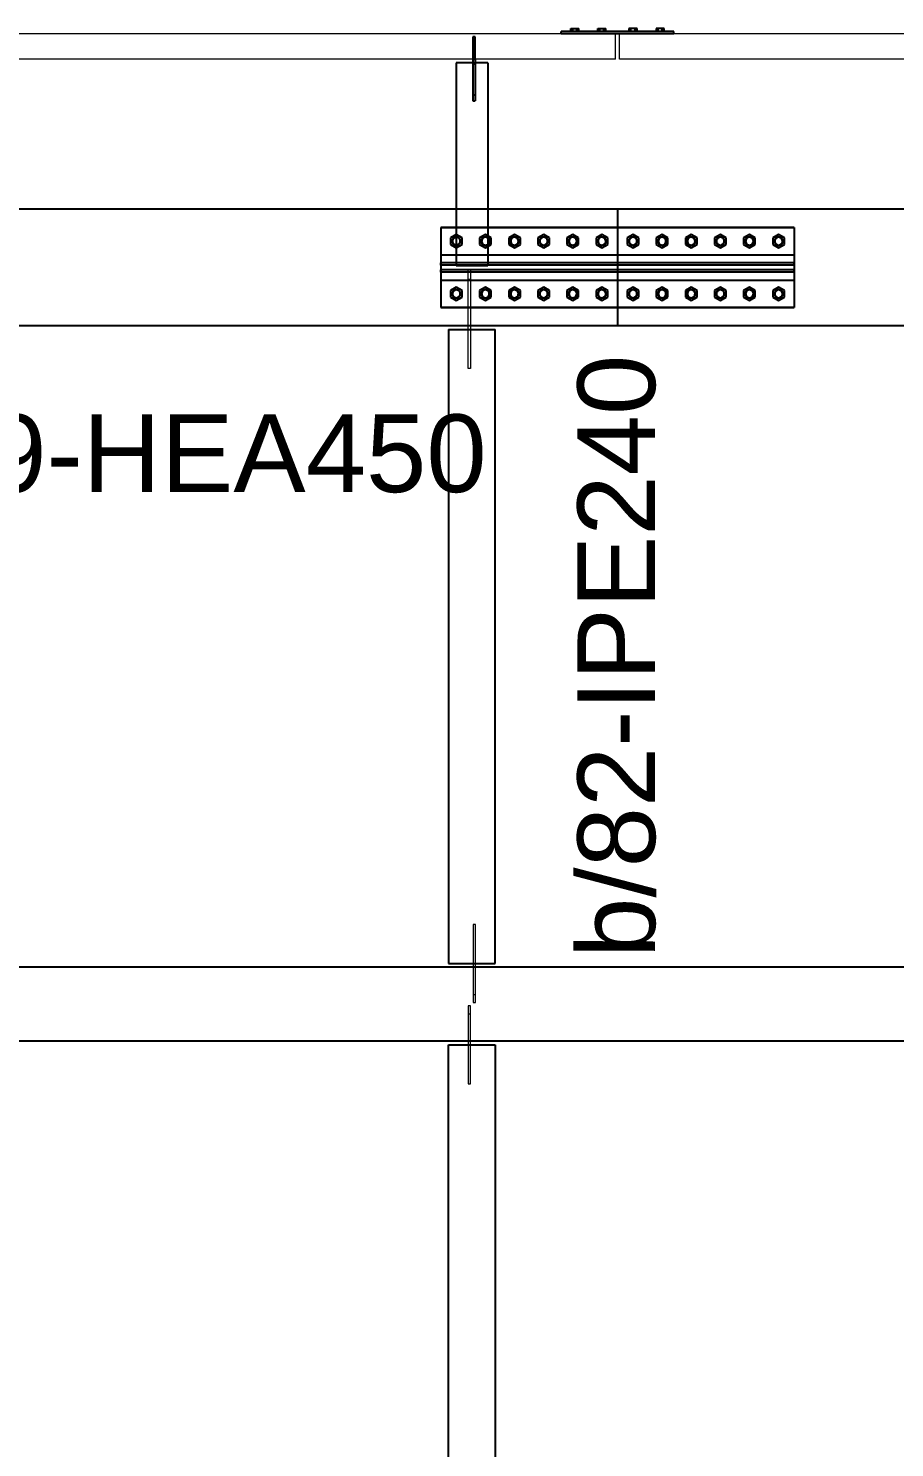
# Model space of a CAD drawing. Header units: millimetres. Extents: x -158 to 97215, y -53820 to 8373.
# Drawn here: x 42716 to 44947, y -29846 to -26192 of the extents above; entities that cross this region are included whole.
import ezdxf
from ezdxf.enums import TextEntityAlignment as Align

# ---------------------------------------------------------------- set-up
doc = ezdxf.new("R2010")
doc.units = ezdxf.units.MM
doc.header["$LTSCALE"] = 0.8
for name, color, linetype, lineweight in [('0-1', 7, 'Continuous', 5), ('E_TEXTO', 3, 'Continuous', 9), ('P-PLATINA', 6, 'Continuous', 15)]:
    doc.layers.add(name, color=color, linetype=linetype, lineweight=lineweight)
doc.layers.add('VIGAS', color=8, linetype='Continuous')
doc.styles.add('VERDANA', font='arial.ttf')

msp = doc.modelspace()

# ---------------------------------------------------------------- linework, layer by layer
at = {"color": 1, "linetype": 'Continuous'}
for centre, radius, start, end in [((43818.3, -26740.1), 11, 0, 180), ((43818.3, -26740.1), 11, 180, 0), ((43818.3, -26740.1), 10, 120, 300), ((43818.3, -26740.1), 10, 300, 120), ((43893.3, -26740.1), 11, 0, 180), ((43893.3, -26740.1), 11, 180, 0), ((43893.3, -26740.1), 10, 120, 300), ((43893.3, -26740.1), 10, 300, 120), ((43968.3, -26740.1), 11, 0, 180), ((43968.3, -26740.1), 11, 180, 0), ((43968.3, -26740.1), 10, 120, 300), ((43968.3, -26740.1), 10, 300, 120), ((44043.3, -26740.1), 11, 0, 180), ((44043.3, -26740.1), 11, 180, 0), ((44043.3, -26740.1), 10, 120, 300), ((44043.3, -26740.1), 10, 300, 120), ((44118.3, -26740.1), 11, 0, 180), ((44118.3, -26740.1), 11, 180, 0), ((44118.3, -26740.1), 10, 120, 300), ((44118.3, -26740.1), 10, 300, 120), ((44193.3, -26740.1), 11, 0, 180), ((44193.3, -26740.1), 11, 180, 0), ((44193.3, -26740.1), 10, 120, 300), ((44193.3, -26740.1), 10, 300, 120), ((44273.3, -26740.1), 11, 0, 180), ((44273.3, -26740.1), 11, 180, 0), ((44273.3, -26740.1), 10, 120, 300), ((44273.3, -26740.1), 10, 300, 120), ((44348.3, -26740.1), 11, 0, 180), ((44348.3, -26740.1), 11, 180, 0), ((44348.3, -26740.1), 10, 120, 300), ((44348.3, -26740.1), 10, 300, 120), ((44423.3, -26740.1), 11, 0, 180), ((44423.3, -26740.1), 11, 180, 0), ((44423.3, -26740.1), 10, 120, 300), ((44423.3, -26740.1), 10, 300, 120), ((44498.3, -26740.1), 11, 0, 180), ((44498.3, -26740.1), 11, 180, 0), ((44498.3, -26740.1), 10, 120, 300), ((44498.3, -26740.1), 10, 300, 120), ((44573.3, -26740.1), 11, 0, 180), ((44573.3, -26740.1), 11, 180, 0), ((44573.3, -26740.1), 10, 120, 300), ((44573.3, -26740.1), 10, 300, 120), ((44648.3, -26740.1), 11, 0, 180), ((44648.3, -26740.1), 11, 180, 0), ((44648.3, -26740.1), 10, 120, 300), ((44648.3, -26740.1), 10, 300, 120), ((43818.3, -26875.6), 11, 0, 180), ((43818.3, -26875.6), 11, 180, 0), ((43818.3, -26875.6), 10, 120, 300), ((43818.3, -26875.6), 10, 300, 120), ((43893.3, -26875.6), 11, 0, 180), ((43893.3, -26875.6), 11, 180, 0), ((43893.3, -26875.6), 10, 120, 300), ((43893.3, -26875.6), 10, 300, 120), ((43968.3, -26875.6), 11, 0, 180), ((43968.3, -26875.6), 11, 180, 0), ((43968.3, -26875.6), 10, 120, 300), ((43968.3, -26875.6), 10, 300, 120), ((44043.3, -26875.6), 11, 0, 180), ((44043.3, -26875.6), 11, 180, 0), ((44043.3, -26875.6), 10, 120, 300), ((44043.3, -26875.6), 10, 300, 120), ((44118.3, -26875.6), 11, 0, 180), ((44118.3, -26875.6), 11, 180, 0), ((44118.3, -26875.6), 10, 120, 300), ((44118.3, -26875.6), 10, 300, 120), ((44193.3, -26875.6), 11, 0, 180), ((44193.3, -26875.6), 11, 180, 0), ((44193.3, -26875.6), 10, 120, 300), ((44193.3, -26875.6), 10, 300, 120), ((44273.3, -26875.6), 11, 0, 180), ((44273.3, -26875.6), 11, 180, 0), ((44273.3, -26875.6), 10, 120, 300), ((44273.3, -26875.6), 10, 300, 120), ((44348.3, -26875.6), 11, 0, 180), ((44348.3, -26875.6), 11, 180, 0), ((44348.3, -26875.6), 10, 120, 300), ((44348.3, -26875.6), 10, 300, 120), ((44423.3, -26875.6), 11, 0, 180), ((44423.3, -26875.6), 11, 180, 0), ((44423.3, -26875.6), 10, 120, 300), ((44423.3, -26875.6), 10, 300, 120), ((44498.3, -26875.6), 11, 0, 180), ((44498.3, -26875.6), 11, 180, 0), ((44498.3, -26875.6), 10, 120, 300), ((44498.3, -26875.6), 10, 300, 120), ((44573.3, -26875.6), 11, 0, 180), ((44573.3, -26875.6), 11, 180, 0), ((44573.3, -26875.6), 10, 120, 300), ((44573.3, -26875.6), 10, 300, 120), ((44648.3, -26875.6), 11, 0, 180), ((44648.3, -26875.6), 11, 180, 0), ((44648.3, -26875.6), 10, 120, 300), ((44648.3, -26875.6), 10, 300, 120)]:
    msp.add_arc(centre, radius, start, end, dxfattribs=at)
at = {"layer": '0-1', "color": 8}
for p, q in [((44228.3, -26206.2), (41883.3, -26206.2)), ((44228.3, -26271.2), (44228.3, -26206.2)), ((56228.3, -26206.2), (44238.3, -26206.2)), ((44238.3, -26271.2), (44238.3, -26206.2)), ((44228.3, -26271.2), (41883.3, -26271.2)), ((56228.3, -26271.2), (44238.3, -26271.2))]:
    msp.add_line(p, q, dxfattribs=at)
at = {"layer": 'P-PLATINA'}
for p, q in [((43861.4, -28680), (43867.4, -28680)), ((43849.2, -28729.4), (43855.2, -28729.4))]:
    msp.add_line(p, q, dxfattribs=at)
msp.add_lwpolyline([(43855.2, -26813.6), (43855.2, -26957.9), (43855.2, -26967.9), (43855.2, -27067.9), (43849.2, -27067.9), (43849.2, -26967.9), (43849.2, -26957.9), (43849.2, -26813.6)], dxfattribs=at)
for points in [[(43867.4, -28499.7), (43861.4, -28499.7), (43861.4, -28599.7), (43861.4, -28609.7), (43861.4, -28700), (43867.4, -28700), (43867.4, -28609.7), (43867.4, -28599.7)], [(43855.2, -28909.7), (43855.2, -28809.7), (43855.2, -28799.7), (43855.2, -28709.4), (43849.2, -28709.4), (43849.2, -28799.7), (43849.2, -28809.7), (43849.2, -28909.7)]]:
    msp.add_lwpolyline(points, close=True, dxfattribs=at)
at = {"layer": 'VIGAS'}
for p, q in [((44378.3, -26200.2), (44088.3, -26200.2)), ((44088.3, -26206.2), (44088.3, -26200.2)), ((44112.9, -26200.2), (44112.9, -26192.2)), ((44112.9, -26192.2), (44133.6, -26192.2)), ((44118.1, -26200.2), (44118.1, -26192.2)), ((44128.5, -26200.2), (44128.5, -26192.2)), ((44133.6, -26200.2), (44133.6, -26192.2)), ((44182.9, -26200.2), (44182.9, -26192.2)), ((44182.9, -26192.2), (44203.6, -26192.2)), ((44188.1, -26200.2), (44188.1, -26192.2)), ((44198.5, -26200.2), (44198.5, -26192.2)), ((44203.6, -26200.2), (44203.6, -26192.2)), ((44283.6, -26192.2), (44262.9, -26192.2)), ((44262.9, -26192.2), (44262.9, -26200.2)), ((44268.1, -26200.2), (44268.1, -26192.2)), ((44278.5, -26200.2), (44278.5, -26192.2)), ((44283.6, -26200.2), (44283.6, -26192.2)), ((44353.6, -26192.2), (44332.9, -26192.2)), ((44332.9, -26192.2), (44332.9, -26200.2)), ((44338.1, -26200.2), (44338.1, -26192.2)), ((44348.5, -26200.2), (44348.5, -26192.2)), ((44353.6, -26200.2), (44353.6, -26192.2)), ((44378.3, -26206.2), (44378.3, -26200.2)), ((43867, -26213.7), (43861, -26213.7)), ((43861, -26213.7), (43861, -26271.2)), ((43861, -26223.7), (43867, -26223.7)), ((43867, -26271.2), (43867, -26213.7)), ((44228.3, -26206.2), (44088.3, -26206.2)), ((44238.3, -26206.2), (44228.3, -26206.2)), ((44378.3, -26206.2), (44238.3, -26206.2)), ((43861, -26271.2), (43861, -26281.2)), ((43861, -26271.2), (43867, -26271.2)), ((43867, -26271.2), (43867, -26281.2)), ((43899.5, -26281.2), (43817.5, -26281.2)), ((43817.5, -26281.2), (43817.5, -26657.9)), ((43861, -26281.2), (43861, -26378.7)), ((43861, -26283.7), (43867, -26283.7)), ((43867, -26281.2), (43867, -26378.7)), ((43899.5, -26281.2), (43899.5, -26657.9)), ((43861, -26363.7), (43867, -26363.7)), ((43861, -26378.7), (43867, -26378.7)), ((44233.3, -26657.9), (42038.2, -26657.9)), ((43817.5, -26657.9), (43817.5, -26803.8)), ((43899.5, -26657.9), (43899.5, -26803.8)), ((45911.2, -26657.9), (44233.3, -26657.9)), ((44233.3, -26657.9), (44233.3, -26705.1)), ((44233.3, -26657.9), (44233.3, -26705.1)), ((43778.3, -26705.1), (43778.3, -26775.1)), ((43778.3, -26705.1), (44688.3, -26705.1)), ((44688.3, -26705.1), (43778.3, -26705.1)), ((43778.3, -26705.1), (43778.3, -26910.6)), ((43778.3, -26705.1), (43778.3, -26775.1)), ((43778.3, -26705.1), (44688.3, -26705.1)), ((44688.3, -26705.1), (43778.3, -26705.1)), ((43778.3, -26705.1), (43778.3, -26910.6)), ((44233.3, -26705.1), (44233.3, -26910.6)), ((44233.3, -26705.1), (44233.3, -26910.6)), ((44688.3, -26705.1), (44688.3, -26775.1)), ((44688.3, -26705.1), (44688.3, -26910.6)), ((44688.3, -26705.1), (44688.3, -26775.1)), ((44688.3, -26705.1), (44688.3, -26910.6)), ((43818.3, -26722.8), (43803.3, -26731.4)), ((43803.3, -26731.4), (43803.3, -26748.8)), ((43803.3, -26748.8), (43818.3, -26757.4)), ((43833.3, -26731.4), (43818.3, -26722.8)), ((43818.3, -26757.4), (43833.3, -26748.8)), ((43833.3, -26748.8), (43833.3, -26731.4)), ((43893.3, -26722.8), (43878.3, -26731.4)), ((43878.3, -26731.4), (43878.3, -26748.8)), ((43878.3, -26748.8), (43893.3, -26757.4)), ((43908.3, -26731.4), (43893.3, -26722.8)), ((43893.3, -26757.4), (43908.3, -26748.8)), ((43908.3, -26748.8), (43908.3, -26731.4)), ((43968.3, -26722.8), (43953.3, -26731.4)), ((43953.3, -26731.4), (43953.3, -26748.8)), ((43953.3, -26748.8), (43968.3, -26757.4)), ((43983.3, -26731.4), (43968.3, -26722.8)), ((43968.3, -26757.4), (43983.3, -26748.8)), ((43983.3, -26748.8), (43983.3, -26731.4)), ((44043.3, -26722.8), (44028.3, -26731.4)), ((44028.3, -26731.4), (44028.3, -26748.8)), ((44028.3, -26748.8), (44043.3, -26757.4)), ((44058.3, -26731.4), (44043.3, -26722.8)), ((44043.3, -26757.4), (44058.3, -26748.8)), ((44058.3, -26748.8), (44058.3, -26731.4)), ((44118.3, -26722.8), (44103.3, -26731.4)), ((44103.3, -26731.4), (44103.3, -26748.8)), ((44103.3, -26748.8), (44118.3, -26757.4)), ((44133.3, -26731.4), (44118.3, -26722.8)), ((44118.3, -26757.4), (44133.3, -26748.8)), ((44133.3, -26748.8), (44133.3, -26731.4)), ((44193.3, -26722.8), (44178.3, -26731.4)), ((44178.3, -26731.4), (44178.3, -26748.8)), ((44178.3, -26748.8), (44193.3, -26757.4)), ((44208.3, -26731.4), (44193.3, -26722.8)), ((44193.3, -26757.4), (44208.3, -26748.8)), ((44208.3, -26748.8), (44208.3, -26731.4)), ((44273.3, -26722.8), (44258.3, -26731.4)), ((44258.3, -26731.4), (44258.3, -26748.8)), ((44258.3, -26748.8), (44273.3, -26757.4)), ((44288.3, -26731.4), (44273.3, -26722.8)), ((44273.3, -26757.4), (44288.3, -26748.8)), ((44288.3, -26748.8), (44288.3, -26731.4)), ((44348.3, -26722.8), (44333.3, -26731.4)), ((44333.3, -26731.4), (44333.3, -26748.8)), ((44333.3, -26748.8), (44348.3, -26757.4)), ((44363.3, -26731.4), (44348.3, -26722.8)), ((44348.3, -26757.4), (44363.3, -26748.8)), ((44363.3, -26748.8), (44363.3, -26731.4)), ((44423.3, -26722.8), (44408.3, -26731.4)), ((44408.3, -26731.4), (44408.3, -26748.8)), ((44408.3, -26748.8), (44423.3, -26757.4)), ((44438.3, -26731.4), (44423.3, -26722.8)), ((44423.3, -26757.4), (44438.3, -26748.8)), ((44438.3, -26748.8), (44438.3, -26731.4)), ((44498.3, -26722.8), (44483.3, -26731.4)), ((44483.3, -26731.4), (44483.3, -26748.8)), ((44483.3, -26748.8), (44498.3, -26757.4)), ((44513.3, -26731.4), (44498.3, -26722.8)), ((44498.3, -26757.4), (44513.3, -26748.8)), ((44513.3, -26748.8), (44513.3, -26731.4)), ((44573.3, -26722.8), (44558.3, -26731.4)), ((44558.3, -26731.4), (44558.3, -26748.8)), ((44558.3, -26748.8), (44573.3, -26757.4)), ((44588.3, -26731.4), (44573.3, -26722.8)), ((44573.3, -26757.4), (44588.3, -26748.8)), ((44588.3, -26748.8), (44588.3, -26731.4)), ((44648.3, -26722.8), (44633.3, -26731.4)), ((44633.3, -26731.4), (44633.3, -26748.8)), ((44633.3, -26748.8), (44648.3, -26757.4)), ((44663.3, -26731.4), (44648.3, -26722.8)), ((44648.3, -26757.4), (44663.3, -26748.8)), ((44663.3, -26748.8), (44663.3, -26731.4)), ((43778.3, -26775.1), (44688.3, -26775.1)), ((43778.3, -26775.1), (44688.3, -26775.1)), ((44688.3, -26796.1), (43778.3, -26796.1)), ((43778.3, -26802.1), (43778.3, -26796.1)), ((44688.3, -26802.1), (43778.3, -26802.1)), ((44688.3, -26813.6), (43778.3, -26813.6)), ((43778.3, -26819.6), (43778.3, -26813.6)), ((44688.3, -26819.6), (43778.3, -26819.6)), ((43899.5, -26803.8), (43817.5, -26803.8)), ((43855.2, -26813.6), (43849.2, -26813.6)), ((44688.3, -26802.1), (44688.3, -26796.1)), ((44688.3, -26819.6), (44688.3, -26813.6)), ((43778.3, -26840.6), (43778.3, -26910.6)), ((43778.3, -26840.6), (44688.3, -26840.6)), ((43778.3, -26840.6), (43778.3, -26910.6)), ((43778.3, -26840.6), (44688.3, -26840.6)), ((43818.3, -26858.3), (43803.3, -26866.9)), ((43833.3, -26866.9), (43818.3, -26858.3)), ((43849.2, -26838.6), (43855.2, -26838.6)), ((43893.3, -26858.3), (43878.3, -26866.9)), ((43908.3, -26866.9), (43893.3, -26858.3)), ((43968.3, -26858.3), (43953.3, -26866.9)), ((43983.3, -26866.9), (43968.3, -26858.3)), ((44043.3, -26858.3), (44028.3, -26866.9)), ((44058.3, -26866.9), (44043.3, -26858.3)), ((44118.3, -26858.3), (44103.3, -26866.9)), ((44133.3, -26866.9), (44118.3, -26858.3)), ((44193.3, -26858.3), (44178.3, -26866.9)), ((44208.3, -26866.9), (44193.3, -26858.3)), ((44273.3, -26858.3), (44258.3, -26866.9)), ((44288.3, -26866.9), (44273.3, -26858.3)), ((44348.3, -26858.3), (44333.3, -26866.9)), ((44363.3, -26866.9), (44348.3, -26858.3)), ((44423.3, -26858.3), (44408.3, -26866.9)), ((44438.3, -26866.9), (44423.3, -26858.3)), ((44498.3, -26858.3), (44483.3, -26866.9)), ((44513.3, -26866.9), (44498.3, -26858.3)), ((44573.3, -26858.3), (44558.3, -26866.9)), ((44588.3, -26866.9), (44573.3, -26858.3)), ((44648.3, -26858.3), (44633.3, -26866.9)), ((44663.3, -26866.9), (44648.3, -26858.3)), ((44688.3, -26840.6), (44688.3, -26910.6)), ((44688.3, -26840.6), (44688.3, -26910.6)), ((43803.3, -26866.9), (43803.3, -26884.3)), ((43803.3, -26884.3), (43818.3, -26892.9)), ((43818.3, -26892.9), (43833.3, -26884.3)), ((43833.3, -26884.3), (43833.3, -26866.9)), ((43878.3, -26866.9), (43878.3, -26884.3)), ((43878.3, -26884.3), (43893.3, -26892.9)), ((43893.3, -26892.9), (43908.3, -26884.3)), ((43908.3, -26884.3), (43908.3, -26866.9)), ((43953.3, -26866.9), (43953.3, -26884.3)), ((43953.3, -26884.3), (43968.3, -26892.9)), ((43968.3, -26892.9), (43983.3, -26884.3)), ((43983.3, -26884.3), (43983.3, -26866.9)), ((44028.3, -26866.9), (44028.3, -26884.3)), ((44028.3, -26884.3), (44043.3, -26892.9)), ((44043.3, -26892.9), (44058.3, -26884.3)), ((44058.3, -26884.3), (44058.3, -26866.9)), ((44103.3, -26866.9), (44103.3, -26884.3)), ((44103.3, -26884.3), (44118.3, -26892.9)), ((44118.3, -26892.9), (44133.3, -26884.3)), ((44133.3, -26884.3), (44133.3, -26866.9)), ((44178.3, -26866.9), (44178.3, -26884.3)), ((44178.3, -26884.3), (44193.3, -26892.9)), ((44193.3, -26892.9), (44208.3, -26884.3)), ((44208.3, -26884.3), (44208.3, -26866.9)), ((44258.3, -26866.9), (44258.3, -26884.3)), ((44258.3, -26884.3), (44273.3, -26892.9)), ((44273.3, -26892.9), (44288.3, -26884.3)), ((44288.3, -26884.3), (44288.3, -26866.9)), ((44333.3, -26866.9), (44333.3, -26884.3)), ((44333.3, -26884.3), (44348.3, -26892.9)), ((44348.3, -26892.9), (44363.3, -26884.3)), ((44363.3, -26884.3), (44363.3, -26866.9)), ((44408.3, -26866.9), (44408.3, -26884.3)), ((44408.3, -26884.3), (44423.3, -26892.9)), ((44423.3, -26892.9), (44438.3, -26884.3)), ((44438.3, -26884.3), (44438.3, -26866.9)), ((44483.3, -26866.9), (44483.3, -26884.3)), ((44483.3, -26884.3), (44498.3, -26892.9)), ((44498.3, -26892.9), (44513.3, -26884.3)), ((44513.3, -26884.3), (44513.3, -26866.9)), ((44558.3, -26866.9), (44558.3, -26884.3)), ((44558.3, -26884.3), (44573.3, -26892.9)), ((44573.3, -26892.9), (44588.3, -26884.3)), ((44588.3, -26884.3), (44588.3, -26866.9)), ((44633.3, -26866.9), (44633.3, -26884.3)), ((44633.3, -26884.3), (44648.3, -26892.9)), ((44648.3, -26892.9), (44663.3, -26884.3)), ((44663.3, -26884.3), (44663.3, -26866.9)), ((43778.3, -26910.6), (44688.3, -26910.6)), ((44688.3, -26910.6), (43778.3, -26910.6)), ((44688.3, -26910.6), (43778.3, -26910.6)), ((43778.3, -26910.6), (44688.3, -26910.6)), ((44233.3, -26910.6), (44233.3, -26957.9)), ((44233.3, -26910.6), (44233.3, -26957.9)), ((44233.3, -26957.9), (42038.2, -26957.9)), ((43798.3, -26967.9), (43798.3, -28599.7)), ((43798.3, -26967.9), (43918.3, -26967.9)), ((43918.3, -28599.7), (43918.3, -26967.9)), ((45812.3, -26957.9), (44233.3, -26957.9)), ((45815.1, -28609.7), (42405.7, -28609.7)), ((43798.3, -28599.7), (43918.3, -28599.7)), ((45858.3, -28799.7), (42405.7, -28799.7)), ((43798.3, -28809.7), (43918.3, -28809.7)), ((43798.3, -33871.2), (43798.3, -28809.7)), ((43918.3, -28809.7), (43918.3, -33871.2))]:
    msp.add_line(p, q, dxfattribs=at)

# ---------------------------------------------------------------- texts
at = {"layer": 'E_TEXTO', "style": 'VERDANA'}
msp.add_text('b/82-IPE240', height=200, rotation=90, dxfattribs=at).set_placement((44330.3, -27809), align=Align.CENTER)
msp.add_text('b/1059-HEA450', height=200, dxfattribs=at).set_placement((42902.5, -27386.3), align=Align.CENTER)

doc.saveas('drawing.dxf')
